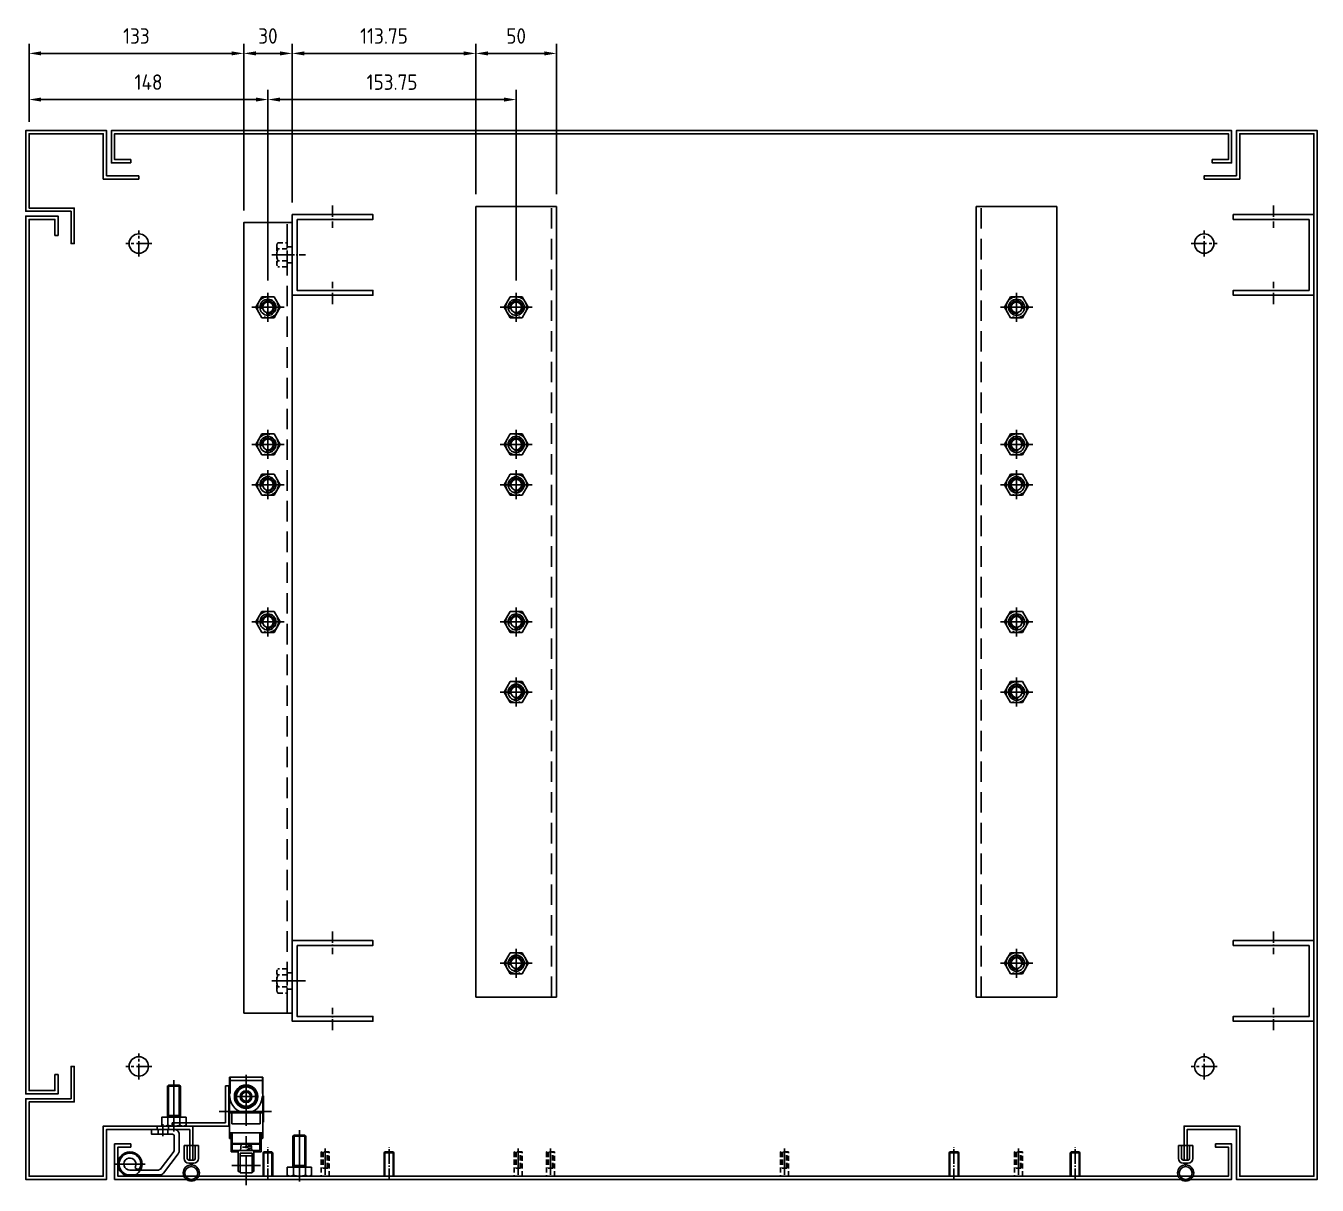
# Model space of a CAD drawing. Header units: millimetres. Extents: x 24815 to 37207, y -9299 to 5469.
# Drawn here: x 36407 to 37207, y 1758 to 2477 of the extents above; entities that cross this region are included whole.
import ezdxf

# ---------------------------------------------------------------- set-up
doc = ezdxf.new("R2010")
doc.units = ezdxf.units.MM
for name, pattern in [('CENTER', [50.8, 31.75, -6.35, 6.35, -6.35]), ('CENTER1', [10, 7, -1, 1, -1]), ('CENTER2', [28.575, 19.05, -3.175, 3.175, -3.175]), ('HIDDEN', [9.525, 6.35, -3.175]), ('HIDDEN2', [4.7625, 3.175, -1.5875]), ('HIDDENX2', [19.05, 12.7, -6.35])]:
    doc.linetypes.add(name, pattern=pattern)
for name, color, linetype in [('1', 1, 'CENTER'), ('4', 7, 'Continuous'), ('______', 7, 'Continuous'), ('CEN', 1, 'CENTER'), ('CENTER', 1, 'CENTER'), ('D', 3, 'Continuous'), ('HIDDEN', 2, 'HIDDEN'), ('O', 7, 'Continuous'), ('THIN', 3, 'Continuous')]:
    doc.layers.add(name, color=color, linetype=linetype)
doc.layers.add('외형선', color=3, linetype='Continuous', lineweight=30)
doc.styles.get("Standard").update_dxf_attribs({"font": 'ISOCP.SHX', "bigfont": 'WHGTXT.SHX'})
doc.dimstyles.new('PS-3', dxfattribs={"dimscale": 3, "dimtxt": 3.2, "dimasz": 2.5, "dimexe": 2, "dimexo": 2.5, "dimgap": 2, "dimtad": 1, "dimtoh": 1, "dimrnd": 0.05, "dimzin": 12, "dimdsep": 46, "dimtxsty": 'Standard', "dimcen": 0, "dimclrt": 2, "dimazin": 3, "dimtfac": 1, "dimtofl": 0, "dimtmove": 0, "dimatfit": 3, "dimfxl": 0, "dimtolj": 1, "dimtzin": 0, "dimarcsym": 0})

# ---------------------------------------------------------------- blocks, each defined once
blk = doc.blocks.new('LIMIT SWITCH-T')
at = {"linetype": 'Continuous'}
for p, q in [((-12, -10.3), (-12, 10.3)), ((-12, 9.57), (-12, -9.43)), ((-2, 10.07), (-11.5, 10.07)), ((-2, -9.93), (-11.5, -9.93))]:
    blk.add_line(p, q, dxfattribs=at)
blk.add_line((-10, -9.5), (-10, 9.5))
at = {"color": 7}
for p, q in [((33.3, -8.6), (33.3, 8.6)), ((34.3, 4.86), (34.3, 9.3)), ((46.43, 3.73), (46.43, 4.86)), ((47.3, -3.73), (47.3, 3.73)), ((34.3, -9.3), (34.3, -4.86)), ((46.43, -4.86), (46.43, -3.73))]:
    blk.add_line(p, q, dxfattribs=at)
at = {"linetype": 'Continuous'}
for radius in [7.25, 6.75, 6, 3.65, 3.2, 2.75]:
    blk.add_circle((0, 0), radius, dxfattribs=at)
for centre, radius, start, end in [((-9.5, 9.5), 0.5, 90, 180), ((0, 0), 10, 270, 90), ((-9.5, -9.5), 0.5, 180, 270)]:
    blk.add_arc(centre, radius, start, end, dxfattribs=at)
at = {"layer": 'CEN', "color": 7, "linetype": 'Continuous'}
for p, q in [((22.4, 8.6), (33.3, 8.6)), ((22.89, 9.3), (34.3, 9.3)), ((33.3, 4.86), (46.43, 4.86)), ((35, 3.73), (47.3, 3.73)), ((33.3, -4.86), (46.43, -4.86)), ((35, -3.73), (47.3, -3.73)), ((22.4, -8.6), (33.3, -8.6)), ((22.89, -9.3), (34.3, -9.3))]:
    blk.add_line(p, q, dxfattribs=at)
at = {"layer": 'CEN'}
for p, q in [((-13.61, 0), (54.88, 0)), ((0, 6.27), (0, -6.27))]:
    blk.add_line(p, q, dxfattribs=at)
at = {"layer": 'D', "color": 7}
for p, q in [((-0.5, 10.75), (-0.5, 10.3)), ((10, -10.37), (10, 10.23)), ((29.5, -8.6), (29.5, 8.6)), ((34.3, 4.86), (34.3, 8.6)), ((33.3, 3.52), (29.5, 3.1)), ((30.78, 2.89), (29.5, 0)), ((31.23, -2.23), (30.78, 2.89)), ((32.01, 3.05), (31.23, -2.23)), ((33.3, 0), (32.01, 3.05)), ((35, -3.73), (35, 3.73)), ((36.7, -3.73), (36.7, 3.73)), ((33.3, -3.52), (29.5, -3.1)), ((34.3, -8.6), (34.3, -4.86)), ((-0.5, -10.3), (-12, -10.3)), ((-0.5, -10.3), (-0.5, -10.75))]:
    blk.add_line(p, q, dxfattribs=at)
at = {"layer": 'D', "color": 1, "linetype": 'CENTER'}
for p, q in [((9.3, 15.75), (9.3, -15.75)), ((42.63, 9.02), (42.63, -8.86))]:
    blk.add_line(p, q, dxfattribs=at)
at = {"layer": 'D', "color": 0}
blk.add_line((29, 8.5), (29, -8.5), dxfattribs=at)
at = {"layer": 'O'}
for p, q in [((-12, 10.3), (25.7, 10.3)), ((-0.5, 10.75), (15.8, 10.75)), ((15.8, 10.3), (15.8, 10.75)), ((16.8, -8.75), (16.8, 8.75)), ((-0.5, -10.3), (25.7, -10.3)), ((-0.5, -10.75), (15.8, -10.75)), ((15.8, -10.75), (15.8, -10.3))]:
    blk.add_line(p, q, dxfattribs=at)
at = {"layer": 'O', "color": 7}
for p, q in [((10, 8.75), (16.8, 8.75)), ((22.4, 10.3), (22.4, -10.3)), ((22.89, 9.3), (22.89, 8.6)), ((26, 10), (26, 9.5)), ((26, 9.5), (26, 9.3)), ((10, -8.75), (16.8, -8.75)), ((22.89, -8.6), (22.89, -9.3)), ((26, -9.3), (26, -10))]:
    blk.add_line(p, q, dxfattribs=at)
at = {"layer": 'O'}
for centre, start, end in [((25.7, 10), 0, 90), ((25.7, -10), 270, 0)]:
    blk.add_arc(centre, 0.3, start, end, dxfattribs=at)
blk = doc.blocks.new('756trasdfasdfadf')
at = {"color": 1, "linetype": 'CENTER1'}
for p, q in [((-17117.17, 15239.16), (-17117.17, 15225.24)), ((-17147.76, 15208.57), (-17133.84, 15208.57)), ((-17117.17, 15177.98), (-17117.17, 15191.9))]:
    blk.add_line(p, q, dxfattribs=at)
at = {"color": 140}
blk.add_lwpolyline([(-17139.17, 15230.57), (-17139.17, 15186.57), (-17092.17, 15186.57), (-17092.17, 15183.57), (-17142.17, 15183.57), (-17142.17, 15233.57), (-17092.17, 15233.57), (-17092.17, 15230.57)], close=True, dxfattribs=at)
blk = doc.blocks.new('A$C0C3B50F3')
at = {"color": 1, "linetype": 'CENTER1'}
blk.add_line((0, -2.28), (0, 18.05), dxfattribs=at)
for p, q in [((-3, 14.39), (-2.5, 15)), ((-3, 14.39), (3, 14.39)), ((-3, 0), (-3, 14.39)), ((-2.5, 15), (2.5, 15)), ((2.5, 15), (3, 14.39)), ((3, 0), (3, 14.39)), ((3, 0), (-3, 0))]:
    blk.add_line(p, q)
at = {"color": 3}
for p, q in [((-2.5, 0), (-2.5, 15)), ((2.5, 0), (2.5, 15))]:
    blk.add_line(p, q, dxfattribs=at)
blk = doc.blocks.new('caw334rtw34tf45')
at = {"color": 2, "linetype": 'HIDDEN2'}
for p, q in [((4143.25, 33223.64), (4128.25, 33223.64)), ((4128.25, 33223.64), (4128.25, 33218.64)), ((4128.25, 33218.64), (4143.25, 33218.64)), ((4143.25, 33222.64), (4133.25, 33222.64)), ((4133.25, 33222.64), (4133.25, 33219.64)), ((4143.25, 33222.39), (4133.25, 33222.39)), ((4133.25, 33219.89), (4143.25, 33219.89)), ((4133.25, 33219.64), (4143.25, 33219.64)), ((4143.25, 33218.64), (4143.25, 33223.64))]:
    blk.add_line(p, q, dxfattribs=at)
at = {"color": 1, "linetype": 'CENTER', "ltscale": 2}
blk.add_line((4129.02, 33221.14), (4145.4, 33221.14), dxfattribs=at)
blk = doc.blocks.new('A$C6DC91A1C')
at = {"color": 1, "linetype": 'CENTER1'}
for p, q in [((-8.59, 0), (5.33, 0)), ((52.59, 0), (38.67, 0))]:
    blk.add_line(p, q, dxfattribs=at)
at = {"color": 140}
blk.add_lwpolyline([(0, 22), (44, 22), (44, -25), (47, -25), (47, 25), (-3, 25), (-3, -25), (0, -25)], close=True, dxfattribs=at)
blk = doc.blocks.new('i5thagdfvgsafadsfsdf')
at = {"color": 4}
for p, q in [((14512.22, 10529.27), (14462.22, 10529.27)), ((14462.22, 10039.27), (14462.22, 10529.27)), ((14512.22, 10039.27), (14512.22, 10529.27)), ((14512.22, 10039.27), (14462.22, 10039.27)), ((14512.22, 10039.27), (14462.22, 10039.27))]:
    blk.add_line(p, q, dxfattribs=at)
at = {"color": 2, "linetype": 'HIDDENX2'}
for points in [[(14490.97, 10460.27), (14483.47, 10460.27), (14479.71, 10466.77), (14483.47, 10473.27), (14490.97, 10473.27), (14494.72, 10466.77), (14490.97, 10460.27)], [(14490.97, 10375.27), (14483.47, 10375.27), (14479.71, 10381.77), (14483.47, 10388.27), (14490.97, 10388.27), (14494.72, 10381.77), (14490.97, 10375.27)], [(14490.97, 10350.27), (14483.47, 10350.27), (14479.71, 10356.77), (14483.47, 10363.27), (14490.97, 10363.27), (14494.72, 10356.77), (14490.97, 10350.27)], [(14490.97, 10265.27), (14483.47, 10265.27), (14479.71, 10271.77), (14483.47, 10278.27), (14490.97, 10278.27), (14494.72, 10271.77), (14490.97, 10265.27)], [(14490.97, 10221.77), (14483.47, 10221.77), (14479.71, 10228.27), (14483.47, 10234.77), (14490.97, 10234.77), (14494.72, 10228.27), (14490.97, 10221.77)], [(14490.97, 10053.77), (14483.47, 10053.77), (14479.71, 10060.27), (14483.47, 10066.77), (14490.97, 10066.77), (14494.72, 10060.27), (14490.97, 10053.77)]]:
    blk.add_lwpolyline(points, dxfattribs=at)
for centre in [(14487.22, 10466.77), (14487.22, 10381.77), (14487.22, 10356.77), (14487.22, 10271.77), (14487.22, 10228.27), (14487.22, 10060.27)]:
    blk.add_circle(centre, 6.5, dxfattribs=at)
at = {"color": 4}
for centre in [(14487.22, 10466.77), (14487.22, 10381.77), (14487.22, 10356.77), (14487.22, 10271.77), (14487.22, 10228.27), (14487.22, 10060.27)]:
    blk.add_circle(centre, 5, dxfattribs=at)
for centre in [(14487.22, 10466.77), (14487.22, 10381.77), (14487.22, 10356.77), (14487.22, 10271.77), (14487.22, 10228.27), (14487.22, 10060.27)]:
    blk.add_circle(centre, 3.32)
at = {"layer": 'CENTER'}
for p, q in [((14487.22, 10475.77), (14487.22, 10457.77)), ((14497.22, 10466.77), (14477.21, 10466.77)), ((14487.22, 10390.77), (14487.22, 10372.77)), ((14497.22, 10381.77), (14477.21, 10381.77)), ((14487.22, 10365.77), (14487.22, 10347.77)), ((14497.22, 10356.77), (14477.21, 10356.77)), ((14487.22, 10280.77), (14487.22, 10262.77)), ((14497.22, 10271.77), (14477.21, 10271.77)), ((14487.22, 10237.27), (14487.22, 10219.27)), ((14497.22, 10228.27), (14477.21, 10228.27)), ((14487.22, 10069.27), (14487.22, 10051.27)), ((14497.22, 10060.27), (14477.21, 10060.27))]:
    blk.add_line(p, q, dxfattribs=at)
at = {"layer": 'HIDDEN', "color": 2, "linetype": 'HIDDENX2'}
blk.add_line((14465.22, 10039.27), (14465.22, 10529.27), dxfattribs=at)
at = {"layer": 'THIN'}
for centre in [(14487.22, 10466.77), (14487.22, 10381.77), (14487.22, 10356.77), (14487.22, 10271.77), (14487.22, 10228.27), (14487.22, 10060.27)]:
    blk.add_arc(centre, 4, 345, 285, dxfattribs=at)
blk = doc.blocks.new('ASDHREWHREJJJ')
for p, q in [((14485.89, -8471.07), (14485.89, -8479.07)), ((14487.89, -8471.07), (14487.89, -8479.07)), ((14491.89, -8468.07), (14488.89, -8468.07)), ((14491.89, -8470.07), (14488.89, -8470.07)), ((14489.89, -8467.05), (14489.89, -8468.07)), ((14490.89, -8467.05), (14490.89, -8468.07)), ((14492.89, -8471.07), (14492.89, -8479.07)), ((14494.89, -8471.07), (14494.89, -8479.07)), ((14494.89, -8479.07), (14485.89, -8479.07))]:
    blk.add_line(p, q)
for radius in [5, 4]:
    blk.add_circle((14490.39, -8462.07), radius)
for centre, radius, start, end in [((14488.89, -8471.07), 3, 90, 180), ((14488.89, -8471.07), 1, 90, 180), ((14491.89, -8471.07), 3, 0, 90), ((14491.89, -8471.07), 1, 0, 90)]:
    blk.add_arc(centre, radius, start, end)
blk = doc.blocks.new('DETADGAG')
at = {"color": 1}
for points in [[(-14968.32, -13088.8, 3.321213), (-14974.54, -13092.92), (-14956.07, -13092.92, 0.234242), (-14953.69, -13091.74), (-14944.7, -13079.92, 0.164054), (-14944.09, -13078.11), (-14944.09, -13077.72), (-14944.09, -13067.72, 0.414214), (-14947.09, -13064.72)], [(-14947.15, -13077.72, 0.052353), (-14947.09, -13077.39), (-14947.09, -13068.72, 0.414214), (-14948.09, -13067.72), (-14961.09, -13067.72), (-14961.09, -13064.72), (-14947.09, -13064.72)], [(-14968.32, -13088.8, -0.366304), (-14969.47, -13089.39), (-14970.46, -13089.15, -0.474617), (-14971.14, -13087.75, 3.431067), (-14974.54, -13089.92), (-14957.56, -13089.92, 0.234242), (-14955.17, -13088.74), (-14947.7, -13078.91, 0.11075), (-14947.15, -13077.72)]]:
    blk.add_lwpolyline(points, format="xyb", dxfattribs=at)
blk.add_circle((-14974.54, -13086.17), 7.5, dxfattribs=at)
at = {"layer": '1', "color": 1}
blk.add_line((-14983.91, -13086.17), (-14965.16, -13086.17), dxfattribs=at)
at = {"layer": '4', "color": 1, "linetype": 'HIDDEN2'}
for p, q in [((-14957.09, -13067.72), (-14957.09, -13064.72)), ((-14951.09, -13067.72), (-14951.09, -13064.72))]:
    blk.add_line(p, q, dxfattribs=at)
blk = doc.blocks.new('M8_20')
for p, q in [((-437.31, -18094.18, 0), (-445.31, -18094.18, 0)), ((-435.68, -18119.01, 0), (-446.94, -18119.01, 0)), ((-437.31, -18112.34, 0), (-445.31, -18112.34, 0)), ((-445.06, -18118.43, 0), (-445.06, -18113.51, 0)), ((-437.55, -18118.43, 0), (-437.55, -18113.51, 0))]:
    blk.add_line(p, q)
at = {"elevation": 0}
blk.add_lwpolyline([(-437.31, -18113.51), (-437.31, -18094.18), (-437.98, -18093.51), (-444.63, -18093.51), (-445.31, -18094.18), (-445.31, -18113.51)], dxfattribs=at)
blk.add_lwpolyline([(-433.8, -18113.51), (-433.8, -18118.43, -0.309401), (-437.55, -18118.43, -0.154701), (-445.06, -18118.43, -0.309401), (-448.81, -18118.43), (-448.81, -18113.51), (-433.8, -18113.51)], format="xyb", dxfattribs=at)
at = {"layer": 'CENTER'}
blk.add_line((-441.31, -18122.31, 0), (-441.31, -18090.51, 0), dxfattribs=at)
at = {"layer": 'THIN', "elevation": 0}
for points in [[(-445.31, -18113.51), (-444.63, -18112.34), (-444.63, -18093.51)], [(-437.31, -18113.51), (-437.98, -18112.34), (-437.98, -18093.51)]]:
    blk.add_lwpolyline(points, dxfattribs=at)
blk = doc.blocks.new('QEAdszgf')
at = {"color": 1}
for p, q in [((-14913.64, -13037.97), (-14913.64, -13060.97)), ((-14911.64, -13037.97), (-14913.64, -13037.97)), ((-14911.64, -13062.97), (-14911.64, -13037.97)), ((-14913.64, -13060.97), (-14946.64, -13060.97)), ((-14946.64, -13060.97), (-14946.64, -13062.97)), ((-14946.64, -13062.97), (-14911.64, -13062.97))]:
    blk.add_line(p, q, dxfattribs=at)
at = {"color": 1, "linetype": 'CENTER', "ltscale": 3}
blk.add_line((-14907.64, -13053.97), (-14917.64, -13053.97), dxfattribs=at)
blk = doc.blocks.new('A$C6B021DFF')
at = {"color": 1, "linetype": 'CENTER2', "ltscale": 0.5}
for p, q in [((70, 572), (70, 588)), ((730, 572), (730, 588)), ((78, 580), (62, 580)), ((722, 580), (738, 580)), ((70, 62), (70, 78)), ((730, 62), (730, 78)), ((78, 70), (62, 70)), ((738, 70), (722, 70))]:
    blk.add_line(p, q, dxfattribs=at)
at = {"color": 3}
for p, q in [((81.45, 30.95), (81.45, 33)), ((84.95, 26.79), (84.95, 34.24)), ((88.45, 30.95), (88.45, 33))]:
    blk.add_line(p, q, dxfattribs=at)
for points in [[(750, 622), (730, 622), (730, 620), (752, 620), (752, 648), (798, 648), (798, 2), (752, 2), (752, 33), (717.5, 33), (717.5, 12), (719.5, 12), (719.5, 31), (750, 31), (750, 0), (800, 0), (800, 650), (750, 650)], [(737, 22), (747, 22), (747, 0), (55, 0), (55, 22), (65, 22), (65, 20), (57, 20), (57, 2), (745, 2), (745, 20), (737, 20)]]:
    blk.add_lwpolyline(points, close=True, dxfattribs=at)
at = {"color": 3, "ltscale": 10}
for centre in [(70, 580), (730, 580), (70, 70), (730, 70)]:
    blk.add_circle(centre, 6, dxfattribs=at)
at = {"layer": '______', "color": 3, "ltscale": 10}
blk.add_lwpolyline([(18, 585), (20, 585), (20, 597), (0, 597), (0, 53), (20, 53), (20, 65), (18, 65), (18, 55), (2, 55), (2, 595), (18, 595), (18, 585), (20, 585)], dxfattribs=at)
at = {"layer": '외형선', "lineweight": -3}
for points in [[(70, 622), (50, 622), (50, 650), (0, 650), (0, 600), (28, 600), (28, 580), (30, 580), (30, 602), (2, 602), (2, 648), (48, 648), (48, 620), (70, 620), (70, 622)], [(65, 630), (65, 632), (55, 632), (55, 648), (745, 648), (745, 632), (735, 632), (735, 630), (747, 630), (747, 650), (53, 650), (53, 630), (65, 630)]]:
    blk.add_lwpolyline(points, dxfattribs=at)
blk.add_lwpolyline([(101.5, 31), (50, 31), (50, 0), (0, 0), (0, 50), (28, 50), (28, 70), (30, 70), (30, 48), (2, 48), (2, 2), (48, 2), (48, 33), (103.5, 33), (103.5, 12), (101.5, 12)], close=True, dxfattribs=at)
for name, p in [('756trasdfasdfadf', (17307.17, -14635.57)), ('756trasdfasdfadf', (17307.17, -15085.57)), ('M8_20', (533.06, 18152.01, 0)), ('QEAdszgf', (15037.34, 13095.97)), ('DETADGAG', (15039.04, 13095.67)), ('M8_20', (610.81, 18121.01, 0)), ('A$C0C3B50F3', (150, 2)), ('A$C0C3B50F3', (225, 2))]:
    blk.add_blockref(name, p)
at = {"ltscale": 10, "rotation": 270}
for p in [(773, 595), (773, 145)]:
    blk.add_blockref('A$C6DC91A1C', p, dxfattribs=at)
at = {"rotation": 270}
blk.add_blockref('LIMIT SWITCH-T', (136.45, 51.3), dxfattribs=at)
at = {"color": 4, "rotation": 180}
blk.add_blockref('ASDHREWHREJJJ', (14592.89, -8458.07), dxfattribs=at)
at = {"color": 1, "linetype": 'CENTER2', "rotation": 90}
for p in [(33406.64, -4126.25), (33526.14, -4126.25), (33546.14, -4126.25), (33691.14, -4126.25), (33836.14, -4126.25)]:
    blk.add_blockref('caw334rtw34tf45', p, dxfattribs=at)
at = {"xscale": -1}
for p in [(575, 2), (650, 2)]:
    blk.add_blockref('A$C0C3B50F3', p, dxfattribs=at)
at = {"color": 4, "xscale": -1, "rotation": 180}
blk.add_blockref('ASDHREWHREJJJ', (-13771.89, -8458.07), dxfattribs=at)
at = {"layer": '______', "xscale": -1}
blk.add_blockref('i5thagdfvgsafadsfsdf', (14790.98, -9926.27), dxfattribs=at)
at = {"layer": '______'}
blk.add_blockref('i5thagdfvgsafadsfsdf', (-13873.46, -9926.27), dxfattribs=at)
blk = doc.blocks.new('TTYU')
at = {"color": 2, "linetype": 'HIDDENX2'}
blk.add_lwpolyline([(-49709.55, 19626.02), (-49702.04, 19626.02), (-49698.29, 19632.52), (-49702.04, 19639.02), (-49709.55, 19639.02), (-49713.3, 19632.52), (-49709.55, 19626.02)], dxfattribs=at)
blk.add_circle((-49705.79, 19632.52), 6.5, dxfattribs=at)
blk.add_circle((-49705.79, 19632.52), 3.32)
at = {"layer": 'CENTER'}
for p, q in [((-49705.79, 19641.52), (-49705.79, 19623.52)), ((-49715.8, 19632.52), (-49695.79, 19632.52))]:
    blk.add_line(p, q, dxfattribs=at)
at = {"layer": 'THIN'}
blk.add_arc((-49705.79, 19632.52), 4, 255, 195, dxfattribs=at)
blk = doc.blocks.new('esrfa')
at = {"color": 2, "linetype": 'HIDDEN2'}
for p, q in [((-4055.21, -14067.61), (-4040.2, -14067.61)), ((-4055.21, -14073.53), (-4055.21, -14067.61)), ((-4051.46, -14067.61), (-4051.46, -14073.53)), ((-4043.95, -14067.61), (-4043.95, -14073.53)), ((-4040.2, -14067.61), (-4040.2, -14073.53)), ((-4053.33, -14074.11), (-4042.08, -14074.11))]:
    blk.add_line(p, q, dxfattribs=at)
for centre, radius, start, end in [((-4053.33, -14070.79), 3.32, 235.61575, 304.38425), ((-4047.71, -14061.69), 12.42, 252.41205, 287.58795), ((-4042.08, -14070.79), 3.32, 235.61575, 304.38425)]:
    blk.add_arc(centre, radius, start, end, dxfattribs=at)
at = {"layer": 'CENTER'}
blk.add_line((-4047.71, -14077.11), (-4047.71, -14064.61), dxfattribs=at)
blk = doc.blocks.new('A$C2F8B6082')
at = {"color": 4}
blk.add_lwpolyline([(159.84, -15.16), (159.84, 14.84), (-330.16, 14.84), (-330.16, -15.16)], close=True, dxfattribs=at)
for centre in [(-277.66, -0.16), (-192.66, -0.16), (-167.66, -0.16), (-82.66, -0.16)]:
    blk.add_circle(centre, 5, dxfattribs=at)
at = {"layer": 'CENTER', "ltscale": 3}
for p, q in [((139.84, 7.84), (139.84, 19.84)), ((-310.16, 15.84), (-310.16, 3.84))]:
    blk.add_line(p, q, dxfattribs=at)
at = {"layer": 'HIDDEN', "color": 2, "linetype": 'HIDDENX2'}
for p, q in [((159.84, 11.84), (-330.16, 11.84)), ((-315.16, 11.84), (-315.16, 14.84)), ((-305.16, 11.84), (-305.16, 14.84)), ((134.84, 11.84), (134.84, 14.84)), ((144.84, 11.84), (144.84, 14.84))]:
    blk.add_line(p, q, dxfattribs=at)
blk.add_blockref('esrfa', (3737.54, 14079.45))
at = {"extrusion": (0, 0, -1), "xscale": -1, "zscale": -1, "rotation": 270}
for p in [(-19354.86, 49705.63), (-19439.86, 49705.63), (-19464.86, 49705.63), (-19549.86, 49705.63)]:
    blk.add_blockref('TTYU', p, dxfattribs=at)
at = {"xscale": -1}
blk.add_blockref('esrfa', (-3907.87, 14079.45), dxfattribs=at)
blk = doc.blocks.new('*D1237')
at = {"color": 0, "lineweight": -2}
for p, q in [((36408.84, 2417.49), (36408.84, 2437.22)), ((36556.84, 2318.99), (36556.84, 2437.22)), ((36416.34, 2431.22), (36549.34, 2431.22))]:
    blk.add_line(p, q, dxfattribs=at)
at = {"color": 0}
for points in [[(36416.34, 2432.47), (36416.34, 2429.97), (36408.84, 2431.22)], [(36549.34, 2432.47), (36549.34, 2429.97), (36556.84, 2431.22)]]:
    blk.add_solid(points, dxfattribs=at)
at = {"layer": 'Defpoints', "color": 0}
for p in [(36556.84, 2431.22), (36408.84, 2409.99), (36556.84, 2311.49)]:
    blk.add_point(p, dxfattribs=at)
at = {"color": 2, "insert": (36482.84, 2442.02), "char_height": 9.6, "attachment_point": 5}
blk.add_mtext('\\A1;148', dxfattribs=at)
blk = doc.blocks.new('*D1238')
at = {"color": 0, "lineweight": -2}
for p, q in [((36556.84, 2318.99), (36556.84, 2437.22)), ((36710.6, 2318.99), (36710.6, 2437.22)), ((36564.34, 2431.22), (36703.1, 2431.22))]:
    blk.add_line(p, q, dxfattribs=at)
at = {"color": 0}
for points in [[(36564.34, 2432.47), (36564.34, 2429.97), (36556.84, 2431.22)], [(36703.1, 2432.47), (36703.1, 2429.97), (36710.6, 2431.22)]]:
    blk.add_solid(points, dxfattribs=at)
at = {"layer": 'Defpoints', "color": 0}
for p in [(36710.6, 2431.22), (36556.84, 2311.49), (36710.6, 2311.49)]:
    blk.add_point(p, dxfattribs=at)
at = {"color": 2, "insert": (36633.72, 2442.02), "char_height": 9.6, "attachment_point": 5}
blk.add_mtext('\\A1;153.75', dxfattribs=at)
blk = doc.blocks.new('*D1239')
at = {"color": 0, "lineweight": -2}
for p, q in [((36408.84, 2417.49), (36408.84, 2465.83)), ((36541.84, 2362.49), (36541.84, 2465.83)), ((36416.34, 2459.83), (36534.34, 2459.83))]:
    blk.add_line(p, q, dxfattribs=at)
at = {"color": 0}
for points in [[(36416.34, 2461.08), (36416.34, 2458.58), (36408.84, 2459.83)], [(36534.34, 2461.08), (36534.34, 2458.58), (36541.84, 2459.83)]]:
    blk.add_solid(points, dxfattribs=at)
at = {"layer": 'Defpoints', "color": 0}
for p in [(36541.84, 2459.83), (36408.84, 2409.99), (36541.84, 2354.99)]:
    blk.add_point(p, dxfattribs=at)
at = {"color": 2, "insert": (36475.34, 2470.63), "char_height": 9.6, "attachment_point": 5}
blk.add_mtext('\\A1;133', dxfattribs=at)
blk = doc.blocks.new('*D1240')
at = {"color": 0, "lineweight": -2}
for p, q in [((36541.84, 2362.49), (36541.84, 2465.83)), ((36571.84, 2367.49), (36571.84, 2465.83)), ((36549.34, 2459.83), (36564.34, 2459.83))]:
    blk.add_line(p, q, dxfattribs=at)
at = {"color": 0}
for points in [[(36549.34, 2461.08), (36549.34, 2458.58), (36541.84, 2459.83)], [(36564.34, 2461.08), (36564.34, 2458.58), (36571.84, 2459.83)]]:
    blk.add_solid(points, dxfattribs=at)
at = {"layer": 'Defpoints', "color": 0}
for p in [(36571.84, 2459.83), (36541.84, 2354.99), (36571.84, 2359.99)]:
    blk.add_point(p, dxfattribs=at)
at = {"color": 2, "insert": (36556.84, 2470.63), "char_height": 9.6, "attachment_point": 5}
blk.add_mtext('\\A1;30', dxfattribs=at)
blk = doc.blocks.new('*D1241')
at = {"color": 0, "lineweight": -2}
for p, q in [((36571.84, 2367.49), (36571.84, 2465.83)), ((36685.6, 2372.49), (36685.6, 2465.83)), ((36579.34, 2459.83), (36678.1, 2459.83))]:
    blk.add_line(p, q, dxfattribs=at)
at = {"color": 0}
for points in [[(36579.34, 2461.08), (36579.34, 2458.58), (36571.84, 2459.83)], [(36678.1, 2461.08), (36678.1, 2458.58), (36685.6, 2459.83)]]:
    blk.add_solid(points, dxfattribs=at)
at = {"layer": 'Defpoints', "color": 0}
for p in [(36685.6, 2459.83), (36685.6, 2364.99), (36571.84, 2359.99)]:
    blk.add_point(p, dxfattribs=at)
at = {"color": 2, "insert": (36628.72, 2470.63), "char_height": 9.6, "attachment_point": 5}
blk.add_mtext('\\A1;113.75', dxfattribs=at)
blk = doc.blocks.new('*D1242')
at = {"color": 0, "lineweight": -2}
for p, q in [((36685.6, 2372.49), (36685.6, 2465.83)), ((36735.6, 2372.49), (36735.6, 2465.83)), ((36693.1, 2459.83), (36728.1, 2459.83))]:
    blk.add_line(p, q, dxfattribs=at)
at = {"color": 0}
for points in [[(36693.1, 2461.08), (36693.1, 2458.58), (36685.6, 2459.83)], [(36728.1, 2461.08), (36728.1, 2458.58), (36735.6, 2459.83)]]:
    blk.add_solid(points, dxfattribs=at)
at = {"layer": 'Defpoints', "color": 0}
for p in [(36735.6, 2459.83), (36685.6, 2364.99), (36735.6, 2364.99)]:
    blk.add_point(p, dxfattribs=at)
at = {"color": 2, "insert": (36710.6, 2470.63), "char_height": 9.6, "attachment_point": 5}
blk.add_mtext('\\A1;50', dxfattribs=at)

msp = doc.modelspace()

# ---------------------------------------------------------------- block references
msp.add_blockref('A$C6B021DFF', (36406.841, 1761.99))
at = {"rotation": 270}
msp.add_blockref('A$C2F8B6082', (36557, 2024.826), dxfattribs=at)

# ---------------------------------------------------------------- dimensions: what is measured, and where the dimension line sits
for base, p1, p2, override, picture, middle in [((36541.841, 2459.827), (36408.841, 2409.99), (36541.841, 2354.99), {"dimarcsym": 1}, '*D1239', (36475.341, 2470.627)), ((36571.841, 2459.827), (36541.841, 2354.99), (36571.841, 2359.99), {"dimtmove": 1, "dimarcsym": 1}, '*D1240', (36556.841, 2470.627)), ((36685.6, 2459.827), (36571.841, 2359.99), (36685.6, 2364.99), {"dimtmove": 1, "dimarcsym": 1}, '*D1241', (36628.72, 2470.627)), ((36735.6, 2459.827), (36685.6, 2364.99), (36735.6, 2364.99), {"dimtmove": 1, "dimarcsym": 1}, '*D1242', (36710.6, 2470.627)), ((36556.841, 2431.223), (36408.841, 2409.99), (36556.841, 2311.49), {"dimarcsym": 1}, '*D1237', (36482.841, 2442.023)), ((36710.6, 2431.223), (36556.841, 2311.49), (36710.6, 2311.49), {"dimtmove": 1, "dimarcsym": 1}, '*D1238', (36633.72, 2442.023))]:
    dim = msp.add_linear_dim(base=base, p1=p1, p2=p2, dimstyle='PS-3', override=override)
    dim.commit()
    dim.dimension.update_dxf_attribs({"geometry": picture, "text_midpoint": middle})

doc.saveas('drawing.dxf')
